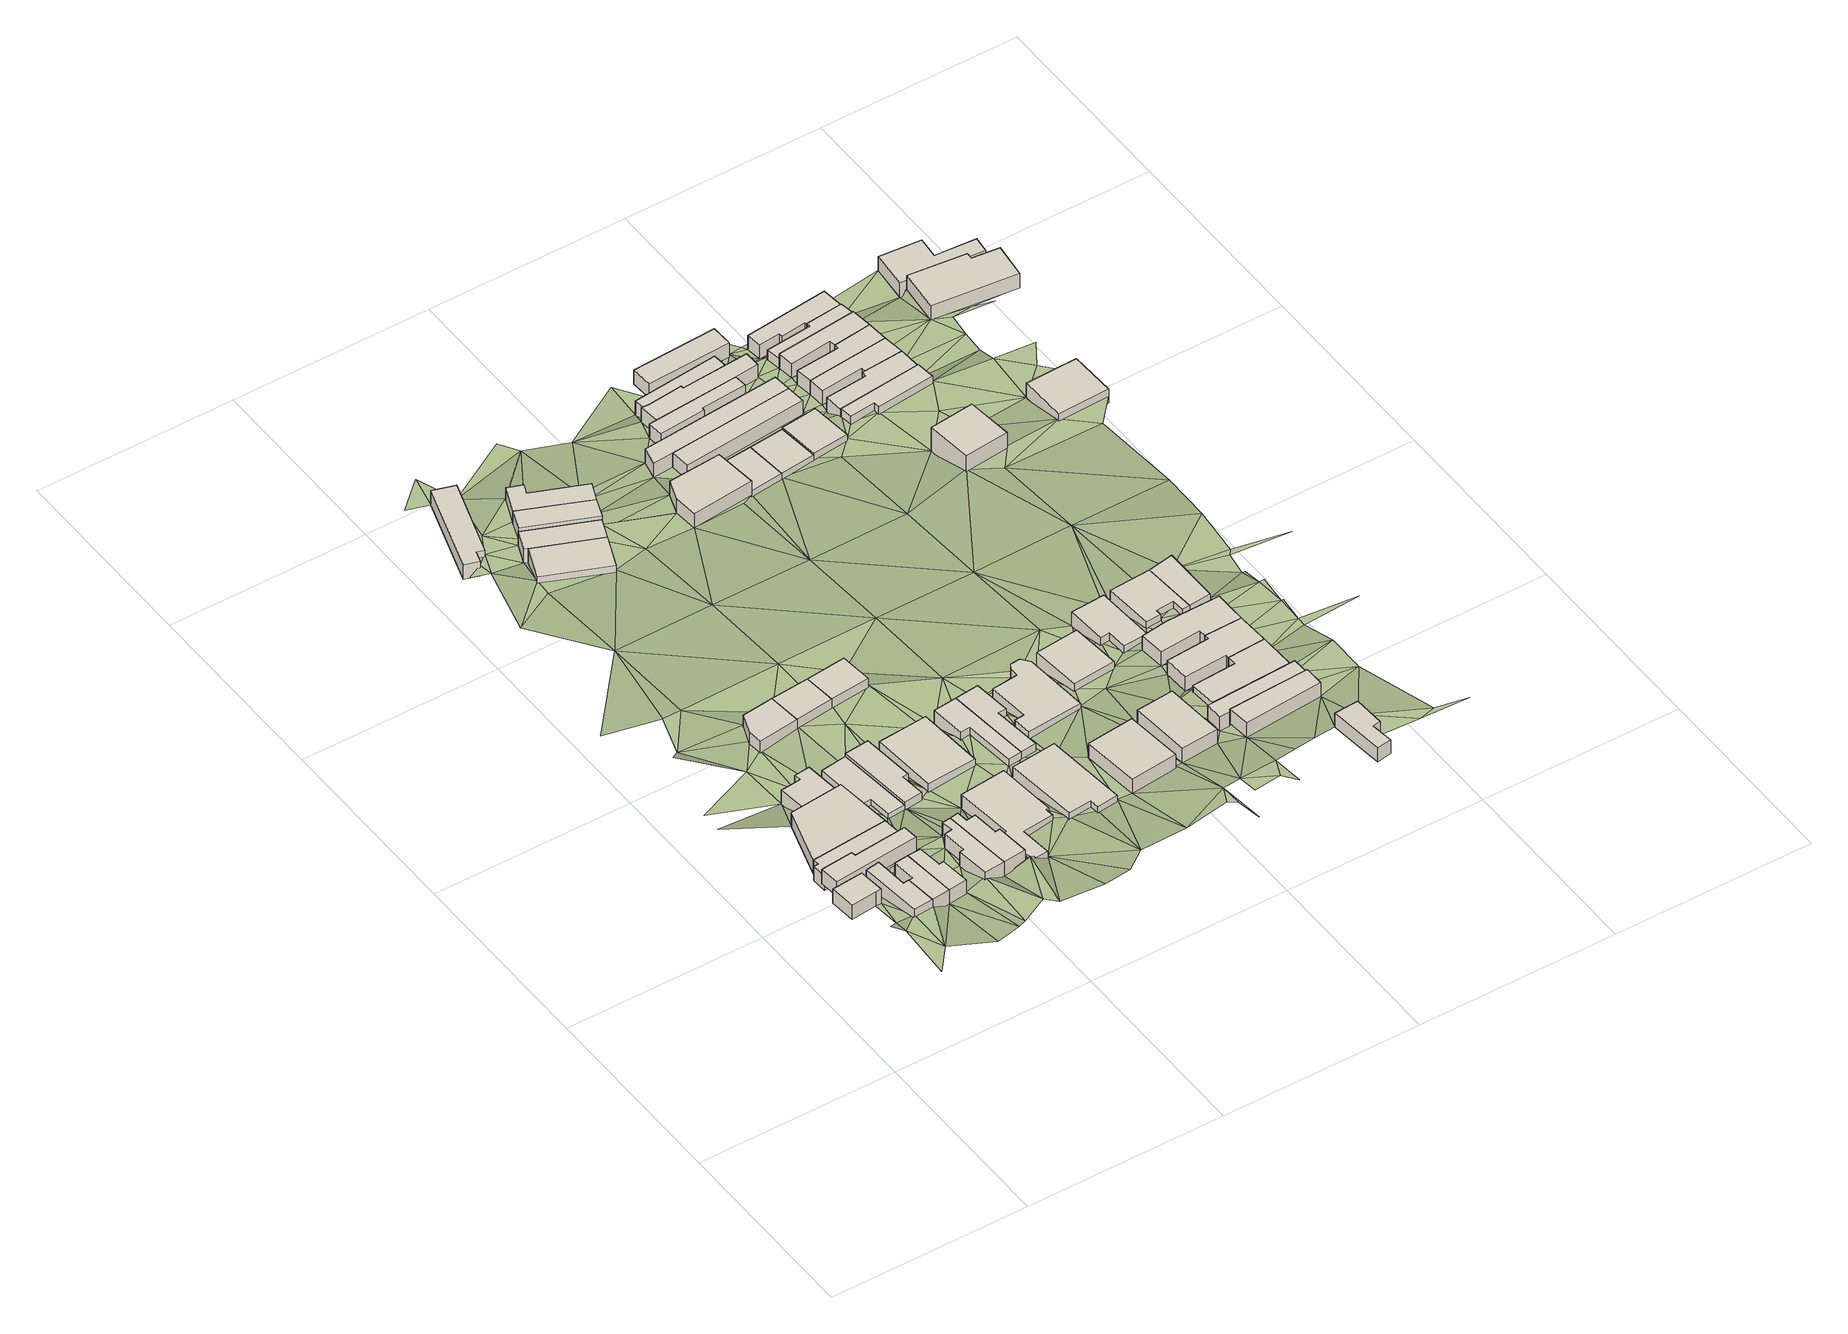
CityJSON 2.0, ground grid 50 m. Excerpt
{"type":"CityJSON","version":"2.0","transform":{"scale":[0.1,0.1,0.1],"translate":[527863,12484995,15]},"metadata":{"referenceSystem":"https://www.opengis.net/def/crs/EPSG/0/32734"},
"CityObjects":{
"building1":{"type":"Building","attributes":{"address":"53 Ravenscraig Road Walmer Estate Cape Town","building":"house","building:levels":1,"building_height":4.1,"plus_code":"4FRW3C8R+PWX","ground_height":49.82,"roof_height":53.92},"geometry":[{"type":"Solid","lod":"1","boundaries":[[[[0,1,2,3]],[[1,4,5,2]],[[4,6,7,5]],[[6,8,9,7]],[[8,0,3,9]],[[3,2,5,7,9]],[[8,6,4,1,0]]]]}]},
"building2":{"type":"Building","attributes":{"address":"44 Lever Street Walmer Estate Cape Town","building":"house","building:levels":1,"building_height":4.1,"plus_code":"4FRW3C8R+PXM","ground_height":49.82,"roof_height":53.92},"geometry":[{"type":"Solid","lod":"1","boundaries":[[[[10,11,12,13]],[[11,14,15,12]],[[14,16,17,15]],[[16,18,19,17]],[[18,20,21,19]],[[20,10,13,21]],[[13,12,15,17,19,21]],[[20,18,16,14,11,10]]]]}]},
"building3":{"type":"Building","attributes":{"address":"51 Walmer Estate Cape Town","building":"house","building:levels":1,"building_height":4.1,"plus_code":"4FRW3C8R+QXF","ground_height":49.82,"roof_height":53.92},"geometry":[{"type":"Solid","lod":"1","boundaries":[[[[22,23,24,25]],[[23,26,27,24]],[[26,28,29,27]],[[28,30,31,29]],[[30,32,33,31]],[[32,34,35,33]],[[34,22,25,35]],[[25,24,27,29,31,33,35]],[[34,32,30,28,26,23,22]]]]}]},
"building4":{"type":"Building","attributes":{"address":"42 Lever Street Walmer Estate Cape Town","building":"house","building:levels":1,"building_height":4.1,"plus_code":"4FRW3C8R+PXH","ground_height":49.82,"roof_height":53.92},"geometry":[{"type":"Solid","lod":"1","boundaries":[[[[36,37,38,39]],[[37,40,41,38]],[[40,10,13,41]],[[10,20,21,13]],[[20,42,43,21]],[[42,36,39,43]],[[39,38,41,13,21,43]],[[42,20,10,40,37,36]]]]}]},
"building5":{"type":"Building","attributes":{"address":"49 Walmer Estate Cape Town","building":"house","building:levels":1,"building_height":4.1,"plus_code":"4FRW3C8R+QXW","ground_height":47.28,"roof_height":51.38},"geometry":[{"type":"Solid","lod":"1","boundaries":[[[[44,45,46,47]],[[45,48,49,46]],[[48,50,51,49]],[[50,52,53,51]],[[52,54,55,53]],[[54,56,57,55]],[[56,58,59,57]],[[58,60,61,59]],[[60,44,47,61]],[[47,46,49,51,53,55,57,59,61]],[[60,58,56,54,52,50,48,45,44]]]]}]},
"building6":{"type":"Building","attributes":{"address":"Walmer Estate Cape Town","building":"house","building:levels":1,"building_height":4.1,"plus_code":"4FRW3C8R+RXP","ground_height":47.28,"roof_height":51.38},"geometry":[{"type":"Solid","lod":"1","boundaries":[[[[45,44,47,46]],[[44,62,63,47]],[[62,64,65,63]],[[64,45,46,65]],[[46,47,63,65]],[[64,62,44,45]]]]}]},
"building7":{"type":"Building","attributes":{"address":"40 Lever Street Walmer Estate Cape Town","building":"house","building:levels":1,"building_height":4.1,"plus_code":"4FRW3C8V+P2F","ground_height":49.82,"roof_height":53.92},"geometry":[{"type":"Solid","lod":"1","boundaries":[[[[36,42,43,39]],[[42,66,67,43]],[[66,68,69,67]],[[68,70,71,69]],[[70,72,73,71]],[[72,36,39,73]],[[39,43,67,69,71,73]],[[72,70,68,66,42,36]]]]}]},
"building8":{"type":"Building","attributes":{"address":"2 Bridge Street Walmer Estate Cape Town","building":"house","building:levels":1,"building_height":4.1,"plus_code":"4FRW3C8R+VXH","ground_height":44.47,"roof_height":48.57},"geometry":[{"type":"Solid","lod":"1","boundaries":[[[[74,75,76,77]],[[75,78,79,76]],[[78,80,81,79]],[[80,82,83,81]],[[82,84,85,83]],[[84,86,87,85]],[[86,88,89,87]],[[88,74,77,89]],[[77,76,79,81,83,85,87,89]],[[88,86,84,82,80,78,75,74]]]]}]},
"building9":{"type":"Building","attributes":{"address":"Lever Street Walmer Estate Cape Town","building":"house","building:levels":1,"building_height":4.1,"plus_code":"4FRW3C8V+P3R","ground_height":50.27,"roof_height":54.37},"geometry":[{"type":"Solid","lod":"1","boundaries":[[[[90,91,92,93]],[[91,94,95,92]],[[94,96,97,95]],[[96,98,99,97]],[[98,100,101,99]],[[100,102,103,101]],[[102,104,105,103]],[[104,90,93,105]],[[93,92,95,97,99,101,103,105]],[[104,102,100,98,96,94,91,90]]]]}]},
"building10":{"type":"Building","attributes":{"address":"4 Bridge Street Walmer Estate Cape Town","building":"house","building:levels":1,"building_height":4.1,"plus_code":"4FRW3C8V+V28","ground_height":44.47,"roof_height":48.57},"geometry":[{"type":"Solid","lod":"1","boundaries":[[[[106,107,108,109]],[[107,110,111,108]],[[110,112,113,111]],[[112,114,115,113]],[[114,116,117,115]],[[116,106,109,117]],[[109,108,111,113,115,117]],[[116,114,112,110,107,106]]]]}]},
"building11":{"type":"Building","attributes":{"address":"Lever Street Walmer Estate Cape Town","building":"house","building:levels":1,"building_height":4.1,"plus_code":"4FRW3C8V+Q33","ground_height":50.27,"roof_height":54.37},"geometry":[{"type":"Solid","lod":"1","boundaries":[[[[91,90,93,92]],[[90,118,119,93]],[[118,120,121,119]],[[120,122,123,121]],[[122,124,125,123]],[[124,126,127,125]],[[126,128,129,127]],[[128,91,92,129]],[[92,93,119,121,123,125,127,129]],[[128,126,124,122,120,118,90,91]]]]}]},
"building12":{"type":"Building","attributes":{"address":"1 Bridge Street Walmer Estate Cape Town","building":"house","building:levels":1,"building_height":4.1,"plus_code":"4FRW3C8V+X27","ground_height":43.1,"roof_height":47.2},"geometry":[{"type":"Solid","lod":"1","boundaries":[[[[130,131,132,133]],[[131,134,135,132]],[[134,136,137,135]],[[136,138,139,137]],[[138,130,133,139]],[[133,132,135,137,139]],[[138,136,134,131,130]]]]}]},
"building13":{"type":"Building","attributes":{"address":"6 Bridge Street Walmer Estate Cape Town","building":"house","building:levels":1,"building_height":4.1,"plus_code":"4FRW3C8V+V36","ground_height":45.21,"roof_height":49.31},"geometry":[{"type":"Solid","lod":"1","boundaries":[[[[140,141,142,143]],[[141,144,145,142]],[[144,146,147,145]],[[146,148,149,147]],[[148,150,151,149]],[[150,140,143,151]],[[143,142,145,147,149,151]],[[150,148,146,144,141,140]]]]}]},
"building14":{"type":"Building","attributes":{"address":"34 Lever Street Walmer Estate Cape Town","building":"house","building:levels":1,"building_height":4.1,"plus_code":"4FRW3C8V+Q4F","ground_height":47.65,"roof_height":51.75},"geometry":[{"type":"Solid","lod":"1","boundaries":[[[[152,153,154,155]],[[153,156,157,154]],[[156,158,159,157]],[[158,160,161,159]],[[160,162,163,161]],[[162,164,165,163]],[[164,166,167,165]],[[166,168,169,167]],[[168,170,171,169]],[[170,152,155,171]],[[155,154,157,159,161,163,165,167,169,171]],[[170,168,166,164,162,160,158,156,153,152]]]]}]},
"building15":{"type":"Building","attributes":{"address":"3 Bridge Street Walmer Estate Cape Town","building":"house","building:levels":1,"building_height":4.1,"plus_code":"4FRW3C8V+X36","ground_height":43.1,"roof_height":47.2},"geometry":[{"type":"Solid","lod":"1","boundaries":[[[[131,130,133,132]],[[130,172,173,133]],[[172,174,175,173]],[[174,131,132,175]],[[132,133,173,175]],[[174,172,130,131]]]]}]},
"building16":{"type":"Building","attributes":{"address":"8 Bridge Street Walmer Estate Cape Town","building":"house","building:levels":1,"building_height":4.1,"plus_code":"4FRW3C8V+V42","ground_height":45.21,"roof_height":49.31},"geometry":[{"type":"Solid","lod":"1","boundaries":[[[[176,177,178,179]],[[177,180,181,178]],[[180,182,183,181]],[[182,176,179,183]],[[179,178,181,183]],[[182,180,177,176]]]]}]},
"building17":{"type":"Building","attributes":{"address":"42 Upper Warwick Street Woodstock Cape Town","building":"house","building:levels":1,"building_height":4.1,"plus_code":"4FRW3C9R+8X7","ground_height":31.88,"roof_height":35.98},"geometry":[{"type":"Solid","lod":"1","boundaries":[[[[184,185,186,187]],[[185,188,189,186]],[[188,190,191,189]],[[190,192,193,191]],[[192,194,195,193]],[[194,184,187,195]],[[187,186,189,191,193,195]],[[194,192,190,188,185,184]]]]}]},
"building18":{"type":"Building","attributes":{"address":"5A Bridge Street Walmer Estate Cape Town","building":"house","building:levels":1,"building_height":4.1,"plus_code":"4FRW3C8V+X46","ground_height":43.1,"roof_height":47.2},"geometry":[{"type":"Solid","lod":"1","boundaries":[[[[174,172,173,175]],[[172,196,197,173]],[[196,198,199,197]],[[198,174,175,199]],[[175,173,197,199]],[[198,196,172,174]]]]}]},
"building19":{"type":"Building","attributes":{"address":"38 Ravenscraig Road Woodstock Cape Town","building":"house","building:levels":1,"building_height":4.1,"plus_code":"4FRW3C9V+62F","ground_height":34.87,"roof_height":38.97},"geometry":[{"type":"Solid","lod":"1","boundaries":[[[[200,201,202,203]],[[201,204,205,202]],[[204,206,207,205]],[[206,200,203,207]],[[203,202,205,207]],[[206,204,201,200]]]]}]},
"building20":{"type":"Building","attributes":{"address":"26 Lever Street Walmer Estate Cape Town","building":"house","building:levels":1,"building_height":4.1,"plus_code":"4FRW3C8V+Q58","ground_height":48.02,"roof_height":52.12},"geometry":[{"type":"Solid","lod":"1","boundaries":[[[[208,209,210,211]],[[209,212,213,210]],[[212,214,215,213]],[[214,216,217,215]],[[216,218,219,217]],[[218,208,211,219]],[[211,210,213,215,217,219]],[[218,216,214,212,209,208]]]]}]},
"building21":{"type":"Building","attributes":{"address":"10 Bridge Street Walmer Estate Cape Town","building":"house","building:levels":1,"building_height":4.1,"plus_code":"4FRW3C8V+R5M","ground_height":45.42,"roof_height":49.52},"geometry":[{"type":"Solid","lod":"1","boundaries":[[[[220,221,222,223]],[[221,224,225,222]],[[224,226,227,225]],[[226,228,229,227]],[[228,230,231,229]],[[230,220,223,231]],[[223,222,225,227,229,231]],[[230,228,226,224,221,220]]]]}]},
"building22":{"type":"Building","attributes":{"address":"36 Ravenscraig Road Woodstock Cape Town","building":"house","building:levels":1,"building_height":4.1,"plus_code":"4FRW3C9V+62W","ground_height":34.87,"roof_height":38.97},"geometry":[{"type":"Solid","lod":"1","boundaries":[[[[200,232,233,203]],[[232,234,235,233]],[[234,236,237,235]],[[236,201,202,237]],[[201,200,203,202]],[[203,233,235,237,202]],[[201,236,234,232,200]]]]}]},
"building23":{"type":"Building","attributes":{"address":"34 Ravenscraig Road Woodstock Cape Town","building":"house","building:levels":1,"building_height":4.1,"plus_code":"4FRW3C9V+72H","ground_height":33.95,"roof_height":38.05},"geometry":[{"type":"Solid","lod":"1","boundaries":[[[[238,239,240,241]],[[239,242,243,240]],[[242,244,245,243]],[[244,238,241,245]],[[241,240,243,245]],[[244,242,239,238]]]]}]},
"building24":{"type":"Building","attributes":{"address":"12 Bridge Street Walmer Estate Cape Town","building":"house","building:levels":1,"building_height":4.1,"plus_code":"4FRW3C8V+R5P","ground_height":45.42,"roof_height":49.52},"geometry":[{"type":"Solid","lod":"1","boundaries":[[[[221,220,223,222]],[[220,246,247,223]],[[246,248,249,247]],[[248,250,251,249]],[[250,252,253,251]],[[252,221,222,253]],[[222,223,247,249,251,253]],[[252,250,248,246,220,221]]]]}]},
"building25":{"type":"Building","attributes":{"address":"32 Ravenscraig Road Woodstock Cape Town","building":"house","building:levels":1,"building_height":4.1,"plus_code":"4FRW3C9V+72X","ground_height":33.95,"roof_height":38.05},"geometry":[{"type":"Solid","lod":"1","boundaries":[[[[238,254,255,241]],[[254,256,257,255]],[[256,258,259,257]],[[258,260,261,259]],[[260,239,240,261]],[[239,238,241,240]],[[241,255,257,259,261,240]],[[239,260,258,256,254,238]]]]}]},
"building26":{"type":"Building","attributes":{"address":"24 Lever Street Walmer Estate Cape Town","building":"house","building:levels":1,"building_height":4.1,"plus_code":"4FRW3C8V+Q65","ground_height":50.91,"roof_height":55.01},"geometry":[{"type":"Solid","lod":"1","boundaries":[[[[262,263,264,265]],[[263,266,267,264]],[[266,268,269,267]],[[268,262,265,269]],[[265,264,267,269]],[[268,266,263,262]]]]}]},
"building27":{"type":"Building","attributes":{"address":"14 Bridge Street Walmer Estate Cape Town","building":"house","building:levels":1,"building_height":4.1,"plus_code":"4FRW3C8V+V68","ground_height":45.42,"roof_height":49.52},"geometry":[{"type":"Solid","lod":"1","boundaries":[[[[270,271,272,273]],[[271,274,275,272]],[[274,276,277,275]],[[276,278,279,277]],[[278,280,281,279]],[[280,282,283,281]],[[282,284,285,283]],[[284,286,287,285]],[[286,288,289,287]],[[288,270,273,289]],[[273,272,275,277,279,281,283,285,287,289]],[[288,286,284,282,280,278,276,274,271,270]]]]}]},
"building28":{"type":"Building","attributes":{"address":"22 Lever Street Walmer Estate Cape Town","building":"house","building:levels":1,"building_height":4.1,"plus_code":"4FRW3C8V+Q82","ground_height":51.64,"roof_height":55.74},"geometry":[{"type":"Solid","lod":"1","boundaries":[[[[290,291,292,293]],[[291,294,295,292]],[[294,296,297,295]],[[296,290,293,297]],[[293,292,295,297]],[[296,294,291,290]]]]}]},
"building29":{"type":"Building","attributes":{"address":"14 High Street Woodstock Cape Town","building":"house","building:levels":1,"building_height":4.1,"plus_code":"4FRW3C9V+65M","ground_height":37.49,"roof_height":41.59},"geometry":[{"type":"Solid","lod":"1","boundaries":[[[[298,299,300,301]],[[299,302,303,300]],[[302,304,305,303]],[[304,306,307,305]],[[306,298,301,307]],[[301,300,303,305,307]],[[306,304,302,299,298]]]]}]},
"building30":{"type":"Building","attributes":{"address":"16 Bridge Street Walmer Estate Cape Town","building":"house","building:levels":1,"building_height":4.1,"plus_code":"4FRW3C8V+V7H","ground_height":46.21,"roof_height":50.31},"geometry":[{"type":"Solid","lod":"1","boundaries":[[[[308,309,310,311]],[[309,312,313,310]],[[312,314,315,313]],[[314,308,311,315]],[[311,310,313,315]],[[314,312,309,308]]]]}]},
"building31":{"type":"Building","attributes":{"address":"12 High Street Woodstock Cape Town","building":"house","building:levels":1,"building_height":4.1,"plus_code":"4FRW3C9V+66F","ground_height":34.59,"roof_height":38.69},"geometry":[{"type":"Solid","lod":"1","boundaries":[[[[316,317,318,319]],[[317,320,321,318]],[[320,322,323,321]],[[322,316,319,323]],[[319,318,321,323]],[[322,320,317,316]]]]}]},
"building32":{"type":"Building","attributes":{"address":"42 Upper Park Road Walmer Estate Cape Town","building":"house","building:levels":1,"building_height":4.1,"plus_code":"4FRW3C8V+P9Q","ground_height":52.41,"roof_height":56.51},"geometry":[{"type":"Solid","lod":"1","boundaries":[[[[324,325,326,327]],[[325,328,329,326]],[[328,330,331,329]],[[330,324,327,331]],[[327,326,329,331]],[[330,328,325,324]]]]}]},
"building33":{"type":"Building","attributes":{"address":"40 Upper Park Road Walmer Estate Cape Town","building":"house","building:levels":1,"building_height":4.1,"plus_code":"4FRW3C8V+P9W","ground_height":51.64,"roof_height":55.74},"geometry":[{"type":"Solid","lod":"1","boundaries":[[[[332,333,334,335]],[[333,336,337,334]],[[336,338,339,337]],[[338,340,341,339]],[[340,332,335,341]],[[335,334,337,339,341]],[[340,338,336,333,332]]]]}]},
"building34":{"type":"Building","attributes":{"address":"18 Bridge Street Walmer Estate Cape Town","building":"house","building:levels":1,"building_height":4.1,"plus_code":"4FRW3C8V+V8X","ground_height":46.21,"roof_height":50.31},"geometry":[{"type":"Solid","lod":"1","boundaries":[[[[342,343,344,345]],[[343,346,347,344]],[[346,348,349,347]],[[348,350,351,349]],[[350,352,353,351]],[[352,342,345,353]],[[345,344,347,349,351,353]],[[352,350,348,346,343,342]]]]}]},
"building35":{"type":"Building","attributes":{"address":"23 Lever Street Walmer Estate Cape Town","building":"house","building:levels":1,"building_height":4.1,"plus_code":"4FRW3C8V+MC8","ground_height":55.48,"roof_height":59.58},"geometry":[{"type":"Solid","lod":"1","boundaries":[[[[354,355,356,357]],[[355,358,359,356]],[[358,360,361,359]],[[360,362,363,361]],[[362,364,365,363]],[[364,354,357,365]],[[357,356,359,361,363,365]],[[364,362,360,358,355,354]]]]}]},
"building36":{"type":"Building","attributes":{"address":"38 Upper Park Road Walmer Estate Cape Town","building":"house","building:levels":1,"building_height":4.1,"plus_code":"4FRW3C8V+Q9H","ground_height":49.59,"roof_height":53.69},"geometry":[{"type":"Solid","lod":"1","boundaries":[[[[366,367,368,369]],[[367,370,371,368]],[[370,372,373,371]],[[372,374,375,373]],[[374,376,377,375]],[[376,366,369,377]],[[369,368,371,373,375,377]],[[376,374,372,370,367,366]]]]}]},
"building37":{"type":"Building","attributes":{"address":"27 Ravenscraig Road Woodstock Cape Town","building":"house","building:levels":1,"building_height":4.1,"plus_code":"4FRW3C9V+76Q","ground_height":34.59,"roof_height":38.69},"geometry":[{"type":"Solid","lod":"1","boundaries":[[[[378,379,380,381]],[[379,382,383,380]],[[382,384,385,383]],[[384,386,387,385]],[[386,378,381,387]],[[381,380,383,385,387]],[[386,384,382,379,378]]]]}]},
"building38":{"type":"Building","attributes":{"address":"36 Upper Park Road Walmer Estate Cape Town","building":"house","building:levels":1,"building_height":4.1,"plus_code":"4FRW3C8V+R95","ground_height":49.59,"roof_height":53.69},"geometry":[{"type":"Solid","lod":"1","boundaries":[[[[388,389,390,391]],[[389,392,393,390]],[[392,394,395,393]],[[394,396,397,395]],[[396,398,399,397]],[[398,367,368,399]],[[367,366,369,368]],[[366,388,391,369]],[[391,390,393,395,397,399,368,369]],[[366,367,398,396,394,392,389,388]]]]}]},
"building39":{"type":"Building","attributes":{"address":"25 Ravenscraig Road Woodstock Cape Town","building":"house","building:levels":1,"building_height":4.1,"plus_code":"4FRW3C9V+864","ground_height":34.59,"roof_height":38.69},"geometry":[{"type":"Solid","lod":"1","boundaries":[[[[400,401,402,403]],[[401,404,405,402]],[[404,406,407,405]],[[406,408,409,407]],[[408,410,411,409]],[[410,412,413,411]],[[412,400,403,413]],[[403,402,405,407,409,411,413]],[[412,410,408,406,404,401,400]]]]}]},
"building40":{"type":"Building","attributes":{"address":"29 Ravenscraig Road Woodstock Cape Town","building":"house","building:levels":1,"building_height":4.1,"plus_code":"4FRW3C9V+769","ground_height":34.59,"roof_height":38.69},"geometry":[{"type":"Solid","lod":"1","boundaries":[[[[378,414,415,381]],[[414,416,417,415]],[[416,379,380,417]],[[379,378,381,380]],[[381,415,417,380]],[[379,416,414,378]]]]}]},
"building41":{"type":"Building","attributes":{"address":"10 High Street Woodstock Cape Town","building":"house","building:levels":1,"building_height":4.1,"plus_code":"4FRW3C9V+67C","ground_height":34.59,"roof_height":38.69},"geometry":[{"type":"Solid","lod":"1","boundaries":[[[[322,320,321,323]],[[320,418,419,321]],[[418,420,421,419]],[[420,322,323,421]],[[323,321,419,421]],[[420,418,320,322]]]]}]},
"building42":{"type":"Building","attributes":{"address":"34 Upper Park Road Walmer Estate Cape Town","building":"house","building:levels":1,"building_height":4.1,"plus_code":"4FRW3C8V+R9X","ground_height":49.59,"roof_height":53.69},"geometry":[{"type":"Solid","lod":"1","boundaries":[[[[389,388,391,390]],[[388,422,423,391]],[[422,424,425,423]],[[424,426,427,425]],[[426,428,429,427]],[[428,430,431,429]],[[430,389,390,431]],[[390,391,423,425,427,429,431]],[[430,428,426,424,422,388,389]]]]}]},
"building43":{"type":"Building","attributes":{"address":"23 Ravenscraig Road Woodstock Cape Town","building":"house","building:levels":1,"building_height":4.1,"plus_code":"4FRW3C9V+87C","ground_height":34.59,"roof_height":38.69},"geometry":[{"type":"Solid","lod":"1","boundaries":[[[[401,400,403,402]],[[400,432,433,403]],[[432,434,435,433]],[[434,436,437,435]],[[436,438,439,437]],[[438,440,441,439]],[[440,442,443,441]],[[442,401,402,443]],[[402,403,433,435,437,439,441,443]],[[442,440,438,436,434,432,400,401]]]]}]},
"building44":{"type":"Building","attributes":{"address":"20 Bridge Street Walmer Estate Cape Town","building":"house","building:levels":1,"building_height":4.1,"plus_code":"4FRW3C8V+V9X","ground_height":46.74,"roof_height":50.84},"geometry":[{"type":"Solid","lod":"1","boundaries":[[[[444,445,446,447]],[[445,448,449,446]],[[448,450,451,449]],[[450,452,453,451]],[[452,454,455,453]],[[454,456,457,455]],[[456,458,459,457]],[[458,444,447,459]],[[447,446,449,451,453,455,457,459]],[[458,456,454,452,450,448,445,444]]]]}]},
"building45":{"type":"Building","attributes":{"address":"21 Ravenscraig Road Woodstock Cape Town","building":"house","building:levels":1,"building_height":4.1,"plus_code":"4FRW3C9V+86X","ground_height":32.24,"roof_height":36.34},"geometry":[{"type":"Solid","lod":"1","boundaries":[[[[460,461,462,463]],[[461,464,465,462]],[[464,466,467,465]],[[466,468,469,467]],[[468,470,471,469]],[[470,472,473,471]],[[472,460,463,473]],[[463,462,465,467,469,471,473]],[[472,470,468,466,464,461,460]]]]}]},
"building46":{"type":"Building","attributes":{"address":"8 High Street Woodstock Cape Town","building":"house","building:levels":1,"building_height":4.1,"plus_code":"4FRW3C9V+68C","ground_height":35.14,"roof_height":39.24},"geometry":[{"type":"Solid","lod":"1","boundaries":[[[[474,475,476,477]],[[475,478,479,476]],[[478,480,481,479]],[[480,474,477,481]],[[477,476,479,481]],[[480,478,475,474]]]]}]},
"building47":{"type":"Building","attributes":{"address":"19 Ravenscraig Road Woodstock Cape Town","building":"house","building:levels":1,"building_height":4.1,"plus_code":"4FRW3C9V+977","ground_height":32.24,"roof_height":36.34},"geometry":[{"type":"Solid","lod":"1","boundaries":[[[[482,483,484,485]],[[483,486,487,484]],[[486,488,489,487]],[[488,482,485,489]],[[485,484,487,489]],[[488,486,483,482]]]]}]},
"building48":{"type":"Building","attributes":{"address":"22 Bridge Street","building":"yes","building:levels":1,"building_height":4.1,"plus_code":"4FRW3C8V+VCW","ground_height":46.74,"roof_height":50.84},"geometry":[{"type":"Solid","lod":"1","boundaries":[[[[444,458,459,447]],[[458,490,491,459]],[[490,492,493,491]],[[492,444,447,493]],[[447,459,491,493]],[[492,490,458,444]]]]}]},
"building49":{"type":"Building","attributes":{"address":"20A Park Road Woodstock Cape Town","building":"house","building:levels":2,"building_height":6.9,"plus_code":"4FRW3C9V+4CR","ground_height":38.18,"roof_height":45.08},"geometry":[{"type":"Solid","lod":"1","boundaries":[[[[494,495,496,497]],[[495,498,499,496]],[[498,500,501,499]],[[500,494,497,501]],[[497,496,499,501]],[[500,498,495,494]]]]}]},
"building50":{"type":"Building","attributes":{"address":"22 Park Road Woodstock Cape Town","building":"house","building:levels":1,"building_height":4.1,"plus_code":"4FRW3C9V+69P","ground_height":35.5,"roof_height":39.6},"geometry":[{"type":"Solid","lod":"1","boundaries":[[[[502,503,504,505]],[[503,506,507,504]],[[506,508,509,507]],[[508,510,511,509]],[[510,512,513,511]],[[512,502,505,513]],[[505,504,507,509,511,513]],[[512,510,508,506,503,502]]]]}]},
"building51":{"type":"Building","attributes":{"address":"20 Park Road Woodstock Cape Town","building":"house","building:levels":1,"building_height":4.1,"plus_code":"4FRW3C9V+69W","ground_height":35.14,"roof_height":39.24},"geometry":[{"type":"Solid","lod":"1","boundaries":[[[[514,515,516,517]],[[515,518,519,516]],[[518,520,521,519]],[[520,522,523,521]],[[522,524,525,523]],[[524,526,527,525]],[[526,514,517,527]],[[517,516,519,521,523,525,527]],[[526,524,522,520,518,515,514]]]]}]},
"building52":{"type":"Building","attributes":{"address":"18 Park Road Woodstock Cape Town","building":"house","building:levels":1,"building_height":4.1,"plus_code":"4FRW3C9V+79G","ground_height":35.14,"roof_height":39.24},"geometry":[{"type":"Solid","lod":"1","boundaries":[[[[515,528,529,516]],[[528,530,531,529]],[[530,532,533,531]],[[532,534,535,533]],[[534,518,519,535]],[[518,515,516,519]],[[516,529,531,533,535,519]],[[518,534,532,530,528,515]]]]}]},
"building53":{"type":"Building","attributes":{"address":"16 Park Road Woodstock Cape Town","building":"house","building:levels":1,"building_height":4.1,"plus_code":"4FRW3C9V+79P","ground_height":35.14,"roof_height":39.24},"geometry":[{"type":"Solid","lod":"1","boundaries":[[[[528,536,537,529]],[[536,538,539,537]],[[538,540,541,539]],[[540,542,543,541]],[[542,530,531,543]],[[530,528,529,531]],[[529,537,539,541,543,531]],[[530,542,540,538,536,528]]]]}]},
"building54":{"type":"Building","attributes":{"address":"14 Park Road Woodstock Cape Town","building":"house","building:levels":1,"building_height":4.1,"plus_code":"4FRW3C9V+894","ground_height":35.14,"roof_height":39.24},"geometry":[{"type":"Solid","lod":"1","boundaries":[[[[536,544,545,537]],[[544,546,547,545]],[[546,548,549,547]],[[548,550,551,549]],[[550,552,553,551]],[[552,538,539,553]],[[538,536,537,539]],[[537,545,547,549,551,553,539]],[[538,552,550,548,546,544,536]]]]}]},
"building55":{"type":"Building","attributes":{"address":"12 Park Road Woodstock Cape Town","building":"house","building:levels":1,"building_height":4.1,"plus_code":"4FRW3C9V+89G","ground_height":33.24,"roof_height":37.34},"geometry":[{"type":"Solid","lod":"1","boundaries":[[[[554,555,556,557]],[[555,558,559,556]],[[558,560,561,559]],[[560,562,563,561]],[[562,564,565,563]],[[564,566,567,565]],[[566,554,557,567]],[[557,556,559,561,563,565,567]],[[566,564,562,560,558,555,554]]]]}]},
"building56":{"type":"Building","attributes":{"address":"10 Park Road Woodstock Cape Town","building":"house","building:levels":1,"building_height":4.1,"plus_code":"4FRW3C9V+89W","ground_height":32.92,"roof_height":37.02},"geometry":[{"type":"Solid","lod":"1","boundaries":[[[[568,569,570,571]],[[569,572,573,570]],[[572,574,575,573]],[[574,576,577,575]],[[576,578,579,577]],[[578,580,581,579]],[[580,582,583,581]],[[582,568,571,583]],[[571,570,573,575,577,579,581,583]],[[582,580,578,576,574,572,569,568]]]]}]},
"building57":{"type":"Building","attributes":{"address":"19 Park Road Woodstock Cape Town","building":"house","building:levels":1,"building_height":4.1,"plus_code":"4FRW3C9V+4GV","ground_height":38.2,"roof_height":42.3},"geometry":[{"type":"Solid","lod":"1","boundaries":[[[[584,585,586,587]],[[585,588,589,586]],[[588,590,591,589]],[[590,584,587,591]],[[587,586,589,591]],[[590,588,585,584]]]]}]},
"building58":{"type":"Building","attributes":{"address":"11 Park Road Woodstock Cape Town","building":"house","building:levels":1,"building_height":4.1,"plus_code":"4FRW3C9V+8G4","ground_height":35.65,"roof_height":39.75},"geometry":[{"type":"Solid","lod":"1","boundaries":[[[[592,593,594,595]],[[593,596,597,594]],[[596,598,599,597]],[[598,600,601,599]],[[600,602,603,601]],[[602,592,595,603]],[[595,594,597,599,601,603]],[[602,600,598,596,593,592]]]]}]},
"building59":{"type":"Building","attributes":{"address":"9 Park Road Woodstock Cape Town","building":"house","building:levels":1,"building_height":4.1,"plus_code":"4FRW3C9V+9G2","ground_height":33.32,"roof_height":37.42},"geometry":[{"type":"Solid","lod":"1","boundaries":[[[[604,605,606,607]],[[605,608,609,606]],[[608,610,611,609]],[[610,612,613,611]],[[612,614,615,613]],[[614,604,607,615]],[[607,606,609,611,613,615]],[[614,612,610,608,605,604]]]]}]},
"terrain1":{"type":"TINRelief","geometry":[{"type":"CompositeSurface","lod":"1","boundaries":[[[616,617,618]],[[617,619,620]],[[617,616,621]],[[8,6,26]],[[621,619,617]],[[4,1,619]],[[4,619,621]],[[6,16,26]],[[616,622,621]],[[4,621,16]],[[4,16,6]],[[26,16,14]],[[616,42,622]],[[616,623,42]],[[34,32,624]],[[37,11,10]],[[11,37,14]],[[625,26,14]],[[64,74,626]],[[10,40,37]],[[623,627,42]],[[37,36,14]],[[30,624,32]],[[628,42,627]],[[629,624,630]],[[74,631,632]],[[36,625,14]],[[64,633,74]],[[628,627,634]],[[62,633,64]],[[635,628,634]],[[36,72,625]],[[636,72,70]],[[631,637,638]],[[630,624,30]],[[628,102,636]],[[634,639,635]],[[628,635,102]],[[72,636,98]],[[74,86,631]],[[640,633,62]],[[98,625,72]],[[88,86,74]],[[102,98,636]],[[637,631,641]],[[642,640,62]],[[30,625,94]],[[30,94,630]],[[637,643,644]],[[90,635,639]],[[645,44,630]],[[98,102,100]],[[646,644,647]],[[94,625,98]],[[631,86,648]],[[62,649,642]],[[44,650,62]],[[650,44,645]],[[650,649,62]],[[648,641,631]],[[637,651,643]],[[637,641,651]],[[98,96,94]],[[86,84,648]],[[630,652,645]],[[110,649,650]],[[652,630,94]],[[645,653,650]],[[654,655,639]],[[84,649,110]],[[639,655,90]],[[94,91,652]],[[647,644,643]],[[90,655,118]],[[110,140,84]],[[128,652,91]],[[648,84,656]],[[654,657,655]],[[128,126,124]],[[657,654,658]],[[655,659,118]],[[118,659,120]],[[120,659,122]],[[122,659,124]],[[643,651,131]],[[656,84,140]],[[128,160,652]],[[124,659,660]],[[128,124,160]],[[160,661,652]],[[660,160,124]],[[647,662,663]],[[661,664,665]],[[664,661,666]],[[658,667,657]],[[661,160,666]],[[665,664,668]],[[664,666,668]],[[647,643,669]],[[663,670,671]],[[670,663,662]],[[140,672,656]],[[176,668,666]],[[131,669,643]],[[673,657,674]],[[140,150,672]],[[150,668,176]],[[675,671,676]],[[677,657,667]],[[666,160,678]],[[672,150,176]],[[657,679,674]],[[656,672,680]],[[676,671,681]],[[657,677,679]],[[682,676,681]],[[236,671,670]],[[683,662,647]],[[681,671,236]],[[684,674,685]],[[686,678,160]],[[674,679,685]],[[669,131,174]],[[672,176,687]],[[236,670,201]],[[670,662,683]],[[679,209,685]],[[669,688,647]],[[234,681,236]],[[234,689,681]],[[685,209,686]],[[679,677,690]],[[691,680,672]],[[683,647,688]],[[194,681,689]],[[690,692,679]],[[686,693,678]],[[694,689,234]],[[686,209,693]],[[672,687,691]],[[184,695,696]],[[690,677,697]],[[698,687,678]],[[198,669,174]],[[699,689,694]],[[700,678,693]],[[700,698,678]],[[677,701,697]],[[693,209,702]],[[224,687,698]],[[695,184,194]],[[687,224,691]],[[703,689,699]],[[194,689,703]],[[702,209,208]],[[234,704,694]],[[701,268,697]],[[224,705,691]],[[683,688,706]],[[208,707,702]],[[691,705,198]],[[266,697,268]],[[208,697,266]],[[706,708,683]],[[198,709,669]],[[688,669,709]],[[224,221,705]],[[694,704,244]],[[707,208,710]],[[710,711,707]],[[268,701,712]],[[711,710,713]],[[704,708,706]],[[714,711,713]],[[703,715,194]],[[716,714,713]],[[705,221,252]],[[701,717,712]],[[718,258,256]],[[198,705,709]],[[706,688,306]],[[714,716,270]],[[714,270,252]],[[710,208,719]],[[703,258,715]],[[719,208,266]],[[268,712,720]],[[718,256,254]],[[304,704,706]],[[194,715,721]],[[722,712,717]],[[704,304,244]],[[712,722,723]],[[270,286,252]],[[705,252,284]],[[715,258,718]],[[688,709,724]],[[266,725,719]],[[306,688,724]],[[726,238,244]],[[296,720,712]],[[288,286,270]],[[252,286,284]],[[304,706,306]],[[727,296,712]],[[720,296,725]],[[728,705,284]],[[244,304,726]],[[294,725,296]],[[386,254,238]],[[719,725,294]],[[729,730,727]],[[731,709,705]],[[384,718,254]],[[727,290,296]],[[732,715,718]],[[719,733,734]],[[238,726,386]],[[731,705,728]],[[719,294,735]],[[719,735,733]],[[308,728,734]],[[736,727,730]],[[734,733,308]],[[732,718,384]],[[254,386,384]],[[306,724,737]],[[727,328,290]],[[727,736,328]],[[294,291,735]],[[738,736,730]],[[308,731,728]],[[739,733,735]],[[709,740,724]],[[386,726,414]],[[306,737,741]],[[290,338,291]],[[338,290,340]],[[290,328,340]],[[742,328,736]],[[724,741,737]],[[709,731,740]],[[726,743,414]],[[325,340,328]],[[291,338,744]],[[386,414,378]],[[394,735,291]],[[308,314,731]],[[384,404,732]],[[291,744,745]],[[735,428,739]],[[746,328,742]],[[745,396,291]],[[724,747,741]],[[396,394,291]],[[735,394,428]],[[404,384,406]],[[442,732,404]],[[739,748,314]],[[748,739,749]],[[731,314,342]],[[472,732,442]],[[749,739,426]],[[314,748,342]],[[739,428,426]],[[749,750,748]],[[724,740,751]],[[322,414,743]],[[731,342,740]],[[408,406,384]],[[724,751,747]],[[404,401,442]],[[752,396,745]],[[732,472,753]],[[754,744,338]],[[746,330,328]],[[755,749,426]],[[472,442,440]],[[392,428,394]],[[342,756,740]],[[396,752,367]],[[396,367,398]],[[746,354,330]],[[755,426,424]],[[392,389,428]],[[430,428,389]],[[757,755,424]],[[753,472,483]],[[755,757,756]],[[754,758,744]],[[322,759,414]],[[330,354,364]],[[445,756,757]],[[424,760,757]],[[384,761,408]],[[751,762,747]],[[747,762,763]],[[424,764,760]],[[765,364,362]],[[766,438,436]],[[767,740,756]],[[768,410,408]],[[769,483,472]],[[770,760,771]],[[751,740,772]],[[764,771,760]],[[764,424,422]],[[445,767,756]],[[330,364,773]],[[322,474,759]],[[774,364,765]],[[773,324,330]],[[444,775,445]],[[324,773,754]],[[776,777,766]],[[762,778,763]],[[766,436,779]],[[780,764,422]],[[774,773,364]],[[758,754,781]],[[445,775,767]],[[408,761,768]],[[762,751,494]],[[772,740,767]],[[758,781,366]],[[422,782,780]],[[759,474,480]],[[781,754,773]],[[388,366,783]],[[769,784,483]],[[779,776,766]],[[444,492,775]],[[785,774,765]],[[751,772,494]],[[786,768,787]],[[762,494,778]],[[788,422,388]],[[366,781,789]],[[775,492,767]],[[778,790,480]],[[768,761,787]],[[789,783,366]],[[790,778,791]],[[759,480,524]],[[782,422,792]],[[790,524,480]],[[388,783,788]],[[793,759,530]],[[769,776,784]],[[794,791,778]],[[532,759,524]],[[793,542,761]],[[784,776,779]],[[530,759,532]],[[794,778,494]],[[492,782,795]],[[787,761,548]],[[792,422,788]],[[542,793,530]],[[796,772,767]],[[797,779,787]],[[761,542,550]],[[550,548,761]],[[795,782,792]],[[791,794,798]],[[574,784,779]],[[797,787,548]],[[788,783,799]],[[779,797,574]],[[532,524,800]],[[784,801,802]],[[767,492,803]],[[797,548,546]],[[574,572,784]],[[801,784,572]],[[788,804,792]],[[805,492,795]],[[772,796,806]],[[783,789,807]],[[794,494,808]],[[809,550,542]],[[805,810,492]],[[795,792,811]],[[797,578,574]],[[800,812,532]],[[813,532,812]],[[801,572,814]],[[796,767,815]],[[492,810,803]],[[578,576,574]],[[494,500,808]],[[816,550,809]],[[550,816,817]],[[562,578,797]],[[812,818,813]],[[808,819,794]],[[815,767,803]],[[820,806,796]],[[562,560,578]],[[560,821,578]],[[805,822,810]],[[823,814,572]],[[806,820,500]],[[814,824,825]],[[808,500,584]],[[826,796,815]],[[819,808,584]],[[796,826,820]],[[584,500,820]],[[824,814,823]],[[827,828,829]],[[502,819,830]],[[831,502,832]],[[833,831,834]],[[819,584,835]],[[834,828,833]],[[834,829,828]],[[830,819,835]],[[558,829,605]],[[826,836,820]],[[832,502,830]],[[831,832,834]],[[604,823,558]],[[584,837,835]],[[605,829,834]],[[837,584,590]],[[604,558,605]],[[838,835,837]],[[839,834,832]],[[840,605,834]],[[839,841,834]],[[605,840,842]],[[839,843,841]],[[844,834,841]]]}]}
},
"vertices":[
[78,276,191],[142,283,191],[142,283,232],[78,276,232],[157,283,191],[157,283,232],[151,348,191],[151,348,232],[72,341,191],[72,341,232],
[221,274,191],[206,273,191],[206,273,232],[221,274,232],[199,355,191],[199,355,232],[163,350,191],[163,350,232],[179,192,191],[179,192,232],[229,196,191],[229,196,232],
[95,405,191],[86,404,191],[86,404,232],[95,405,232],[91,354,191],[91,354,232],[308,375,191],[308,375,232],[304,414,191],[304,414,232],[170,401,191],[170,401,232],[169,412,191],[169,412,232],
[261,338,191],[226,334,191],[226,334,232],[261,338,232],[232,275,191],[232,275,232],[275,201,191],[275,201,232],
[297,476,166],[103,460,166],[103,460,207],[297,476,207],[104,444,166],[104,444,207],[92,443,166],[92,443,207],[95,405,166],[95,405,207],[169,412,166],[169,412,207],[199,415,166],[199,415,207],[200,425,166],[200,425,207],[301,433,166],[301,433,207],
[282,621,166],[282,621,207],[147,608,166],[147,608,207],
[322,206,191],[322,206,232],[314,281,191],[314,281,232],[302,279,191],[302,279,232],[295,340,191],[295,340,232],
[185,702,137],[194,614,137],[194,614,178],[185,702,178],[247,620,137],[247,620,178],[245,638,137],[245,638,178],[282,642,137],[282,642,178],[273,728,137],[273,728,178],[234,724,137],[234,724,178],[236,707,137],[236,707,178],
[417,204,195],[398,380,195],[398,380,236],[417,204,236],[377,378,195],[377,378,236],[381,348,195],[381,348,236],[361,346,195],[361,346,236],[368,284,195],[368,284,236],[356,282,195],[356,282,236],[365,199,195],[365,199,236],
[375,518,137],[355,713,137],[355,713,178],[375,518,178],[289,704,137],[289,704,178],[301,570,137],[301,570,178],[325,572,137],[325,572,178],[331,515,137],[331,515,178],
[474,209,195],[474,209,236],[466,293,195],[466,293,236],[454,292,195],[454,292,236],[447,358,195],[447,358,236],[423,355,195],[423,355,236],[420,384,195],[420,384,236],
[342,875,124],[334,959,124],[334,959,165],[342,875,165],[255,950,124],[255,950,165],[236,900,124],[236,900,165],[240,863,124],[240,863,165],
[355,713,145],[375,518,145],[375,518,186],[355,713,186],[422,523,145],[422,523,186],[416,585,145],[416,585,186],[430,586,145],[430,586,186],[417,719,145],[417,719,186],
[598,289,169],[596,311,169],[596,311,210],[598,289,210],[604,312,169],[604,312,210],[590,461,169],[590,461,210],[474,450,169],[474,450,210],[488,302,169],[488,302,210],[469,300,169],[469,300,210],[479,198,169],[479,198,210],[527,202,169],[527,202,210],[519,282,169],[519,282,210],
[438,886,124],[438,886,165],[430,967,124],[430,967,165],
[435,703,145],[448,536,145],[448,536,186],[435,703,186],[573,545,145],[573,545,186],[560,713,145],[560,713,186],
[162,1992,11],[90,1763,11],[90,1763,53],[162,1992,53],[126,1752,11],[126,1752,53],[135,1781,11],[135,1781,53],[153,1775,11],[153,1775,53],[216,1975,11],[216,1975,53],
[538,896,124],[538,896,165],[530,977,124],[530,977,165],
[374,1639,41],[215,1703,41],[215,1703,82],[374,1639,82],[182,1620,41],[182,1620,82],[340,1556,41],[340,1556,82],
[722,467,173],[609,456,173],[609,456,214],[722,467,214],[628,271,173],[628,271,214],[687,277,173],[687,277,214],[689,253,173],[689,253,214],[743,259,173],[743,259,214],
[665,507,147],[643,722,147],[643,722,188],[665,507,188],[584,716,147],[584,716,188],[593,628,147],[593,628,188],[617,631,147],[617,631,188],[630,503,147],[630,503,188],
[394,1690,41],[394,1690,82],[227,1758,41],[227,1758,82],[206,1707,41],[206,1707,82],
[425,1756,32],[258,1825,32],[258,1825,73],[425,1756,73],[239,1774,32],[239,1774,73],[406,1706,32],[406,1706,73],
[705,511,147],[705,511,188],[692,633,147],[692,633,188],[713,635,147],[713,635,188],[703,728,147],[703,728,188],
[444,1802,32],[444,1802,73],[313,1855,32],[313,1855,73],[323,1879,32],[323,1879,73],[286,1893,32],[286,1893,73],
[899,269,202],[884,413,202],[884,413,243],[899,269,243],[765,401,202],[765,401,243],[779,257,202],[779,257,243],
[724,702,147],[733,598,147],[733,598,188],[724,702,188],[709,596,147],[709,596,188],[713,549,147],[713,549,188],[853,560,147],[853,560,188],[839,726,147],[839,726,188],[823,746,147],[823,746,188],[799,744,147],[799,744,188],[789,729,147],[789,729,188],[790,708,147],[790,708,188],
[1011,278,209],[998,430,209],[998,430,250],[1011,278,250],[904,422,209],[904,422,250],[916,270,209],[916,270,250],
[707,1587,68],[696,1694,68],[696,1694,109],[707,1587,109],[563,1684,68],[563,1684,109],[545,1630,68],[545,1630,109],[549,1571,68],[549,1571,109],
[859,736,155],[870,611,155],[870,611,196],[859,736,196],[979,621,155],[979,621,196],[968,746,155],[968,746,196],
[696,1694,39],[707,1587,39],[707,1587,80],[696,1694,80],[790,1596,39],[790,1596,80],[780,1701,39],[780,1701,80],
[1267,318,217],[1063,308,217],[1063,308,258],[1267,318,258],[1068,252,217],[1068,252,258],[1268,269,217],[1268,269,258],
[1063,308,209],[1267,318,209],[1267,318,250],[1063,308,250],[1265,362,209],[1265,362,250],[1035,351,209],[1035,351,250],[1037,307,209],[1037,307,250],
[990,798,155],[996,697,155],[996,697,196],[990,798,196],[1019,699,155],[1019,699,196],[1022,649,155],[1022,649,196],[1085,652,155],[1085,652,196],[1076,803,155],[1076,803,196],
[1222,147,248],[1237,7,248],[1237,7,288],[1222,147,288],[1274,12,248],[1274,12,288],[1267,69,248],[1267,69,288],[1287,72,248],[1287,72,288],[1283,151,248],[1283,151,288],
[1261,471,189],[1166,466,189],[1166,466,230],[1261,471,230],[1166,443,189],[1166,443,230],[1056,437,189],[1056,437,230],[1060,371,189],[1060,371,230],[1264,379,189],[1264,379,230],
[634,1778,39],[949,1806,39],[949,1806,80],[634,1778,80],[945,1850,39],[945,1850,80],[593,1821,39],[593,1821,80],[583,1774,39],[583,1774,80],
[1257,552,189],[1162,550,189],[1162,550,230],[1257,552,230],[1163,538,189],[1163,538,230],[1054,531,189],[1054,531,230],[1057,467,189],[1057,467,230],[1166,474,189],[1166,474,230],
[876,1898,39],[662,1881,39],[662,1881,80],[876,1898,80],[644,1880,39],[644,1880,80],[646,1841,39],[646,1841,80],[763,1850,39],[763,1850,80],[764,1857,39],[764,1857,80],[879,1866,39],[879,1866,80],
[638,1728,39],[638,1728,80],[953,1758,39],[953,1758,80],
[878,1605,39],[878,1605,80],[867,1709,39],[867,1709,80],
[1256,634,189],[1256,634,230],[1118,632,189],[1118,632,230],[1052,623,189],[1052,623,230],[1058,559,189],[1058,559,230],[1162,568,189],[1162,568,230],
[936,1903,39],[936,1903,80],[935,1944,39],[935,1944,80],[765,1932,39],[765,1932,80],[765,1939,39],[765,1939,80],[678,1930,39],[678,1930,80],[657,1931,39],[657,1931,80],
[1196,809,160],[1092,803,160],[1092,803,201],[1196,809,201],[1100,679,160],[1100,679,201],[1139,682,160],[1139,682,201],[1138,696,160],[1138,696,201],[1183,699,160],[1183,699,201],[1185,669,160],[1185,669,201],[1205,670,160],[1205,670,201],
[678,1930,15],[765,1939,15],[765,1939,56],[678,1930,56],[783,1940,15],[783,1940,56],[782,1950,15],[782,1950,56],[892,1961,15],[892,1961,56],[889,1997,15],[889,1997,56],[673,1976,15],[673,1976,56],
[867,1709,44],[878,1605,44],[878,1605,85],[867,1709,85],[969,1615,44],[969,1615,85],[958,1719,44],[958,1719,85],
[724,2057,15],[727,2003,15],[727,2003,56],[724,2057,56],[938,2013,15],[938,2013,56],[936,2067,15],[936,2067,56],
[1261,675,160],[1261,675,201],[1260,820,160],[1260,820,201],
[1094,1482,74],[1106,1367,74],[1106,1367,143],[1094,1482,143],[1218,1379,74],[1218,1379,143],[1206,1494,74],[1206,1494,143],
[1212,1706,48],[1000,1684,48],[1000,1684,89],[1212,1706,89],[1004,1652,48],[1004,1652,89],[1068,1659,48],[1068,1659,89],[1069,1643,48],[1069,1643,89],[1217,1659,48],[1217,1659,89],
[1212,1706,44],[1209,1763,44],[1209,1763,85],[1212,1706,85],[1109,1756,44],[1109,1756,85],[1103,1756,44],[1103,1756,85],[1103,1742,44],[1103,1742,85],[997,1733,44],[997,1733,85],[1000,1684,44],[1000,1684,85],
[1202,1816,44],[1202,1816,85],[997,1796,44],[997,1796,85],[1000,1755,44],[1000,1755,85],[1108,1766,44],[1108,1766,85],
[1198,1869,44],[1198,1869,85],[1101,1857,44],[1101,1857,85],[1102,1846,44],[1102,1846,85],[992,1837,44],[992,1837,85],
[1192,1921,44],[1192,1921,85],[992,1901,44],[992,1901,85],[989,1900,44],[989,1900,85],[994,1860,44],[994,1860,85],[1098,1872,44],[1098,1872,85],
[1192,1921,25],[1203,1921,25],[1203,1921,66],[1192,1921,66],[1195,1972,25],[1195,1972,66],[1101,1962,25],[1101,1962,66],[1102,1952,25],[1102,1952,66],[986,1941,25],[986,1941,66],[992,1901,25],[992,1901,66],
[1195,1972,22],[1189,2027,22],[1189,2027,63],[1195,1972,63],[979,2004,22],[979,2004,63],[984,1966,22],[984,1966,63],[1036,1971,22],[1036,1971,63],[1038,1961,22],[1038,1961,63],[1100,1968,22],[1100,1968,63],[1101,1962,22],[1101,1962,63],
[1353,1506,75],[1357,1389,75],[1357,1389,116],[1353,1506,116],[1487,1394,75],[1487,1394,116],[1483,1510,75],[1483,1510,116],
[1546,1816,49],[1556,1906,49],[1556,1906,90],[1546,1816,90],[1488,1914,49],[1488,1914,90],[1489,1930,49],[1489,1930,90],[1345,1946,49],[1345,1946,90],[1334,1840,49],[1334,1840,90],
[1341,2048,26],[1333,1954,26],[1333,1954,67],[1341,2048,67],[1540,1936,26],[1540,1936,67],[1544,1977,26],[1544,1977,67],[1441,1985,26],[1441,1985,67],[1446,2039,26],[1446,2039,67],
[180,75,216],[138,161,216],[130,16,216],[149,216,191],[133,213,191],[179,192,216],[229,196,216],[281,26,216],[199,415,191],[308,375,195],[4,675,180],[340,33,223],[322,206,195],[200,425,191],[301,433,191],[180,825,137],[33,768,133],[194,614,166],[359,39,223],[365,199,223],[314,281,195],[102,972,120],[76,949,137],[429,75,223],[247,620,166],[236,900,137],[245,638,166],[180,1075,120],[134,1075,120],[331,515,169],[3,1116,108],[180,1325,98],[240,863,137],[282,642,166],[301,570,166],[255,950,137],[375,518,169],[325,572,169],[454,49,223],[479,198,223],[342,875,145],[527,202,195],[558,31,233],[469,300,195],[488,302,195],[422,523,169],[180,1575,70],[72,1519,70],[429,575,169],[416,585,169],[448,536,169],[626,38,233],[430,586,169],[429,1075,124],[182,1620,70],[132,1719,41],[429,825,145],[519,282,195],[598,289,202],[86,1733,41],[126,1752,41],[678,75,233],[573,545,173],[628,271,202],[438,886,145],[153,1775,41],[135,1781,41],[340,1556,68],[596,311,202],[604,312,202],[590,461,173],[560,713,147],[429,1325,100],[180,1825,41],[689,253,202],[538,896,145],[687,277,202],[630,503,173],[239,1774,41],[180,2075,11],[107,2009,11],[743,259,202],[593,628,173],[258,1825,41],[617,631,173],[797,77,233],[665,507,173],[286,1893,41],[394,1690,68],[678,825,147],[429,1575,68],[705,511,173],[374,1639,68],[678,1075,126],[713,549,173],[692,633,173],[925,128,242],[709,596,173],[713,635,173],[417,2030,4],[733,598,173],[906,88,242],[429,1825,32],[853,560,181],[899,269,209],[387,2076,4],[927,75,242],[938,12,242],[678,1325,100],[884,413,209],[563,1684,69],[971,133,242],[823,746,155],[977,85,242],[1046,93,242],[927,825,155],[521,1990,4],[870,611,181],[839,726,155],[927,575,181],[1061,131,248],[678,1575,69],[1069,53,248],[979,621,181],[927,1075,128],[707,1587,69],[1114,137,248],[696,1694,69],[1060,371,217],[1056,437,217],[1167,143,248],[790,1596,69],[996,697,181],[1022,649,181],[1019,699,181],[927,1325,102],[1166,443,217],[678,2075,15],[1265,362,217],[1085,652,189],[1076,803,160],[1100,679,189],[1264,379,217],[953,1758,44],[1139,682,189],[945,1850,44],[927,1575,72],[878,1605,72],[1185,669,189],[1384,65,251],[783,1940,39],[1176,1075,133],[879,1866,44],[889,1997,22],[1138,696,189],[1183,699,189],[1106,1367,104],[1384,296,222],[1426,75,251],[1176,825,160],[892,1961,22],[782,1950,39],[969,1615,72],[935,1944,44],[1205,670,189],[1383,394,222],[1261,675,189],[1377,514,194],[938,2013,22],[1507,59,251],[876,1898,44],[936,1903,44],[1378,581,194],[1376,491,194],[1000,1684,72],[1004,1652,72],[1372,654,194],[949,1806,44],[1069,1643,74],[1374,724,165],[1176,1325,104],[986,1941,44],[1068,1659,74],[1384,581,194],[1103,1742,48],[971,2017,22],[936,2067,22],[1406,922,165],[1385,654,194],[1383,783,165],[1218,1379,104],[1523,500,194],[1176,1575,74],[1102,1846,48],[1394,797,165],[1382,723,165],[1103,1756,48],[1108,1766,48],[1045,2020,22],[1426,1075,133],[1101,1857,48],[1098,1872,48],[1109,1756,48],[1217,1659,74],[1357,1389,101],[1100,1968,25],[1534,770,165],[1189,2027,25],[1180,2044,25],[1044,2038,22],[1426,1325,101],[1192,1921,48],[1198,1869,48],[1203,1921,48],[1368,1704,50],[1209,1763,48],[1371,1761,50],[1202,1816,48],[1334,1840,50],[1362,1644,75],[1487,1394,101],[1426,1575,75],[1464,1634,75],[1377,1820,50],[1345,1946,50],[1426,1825,50],[1489,1930,50],[1480,1811,50],[1546,1816,50]
]}
